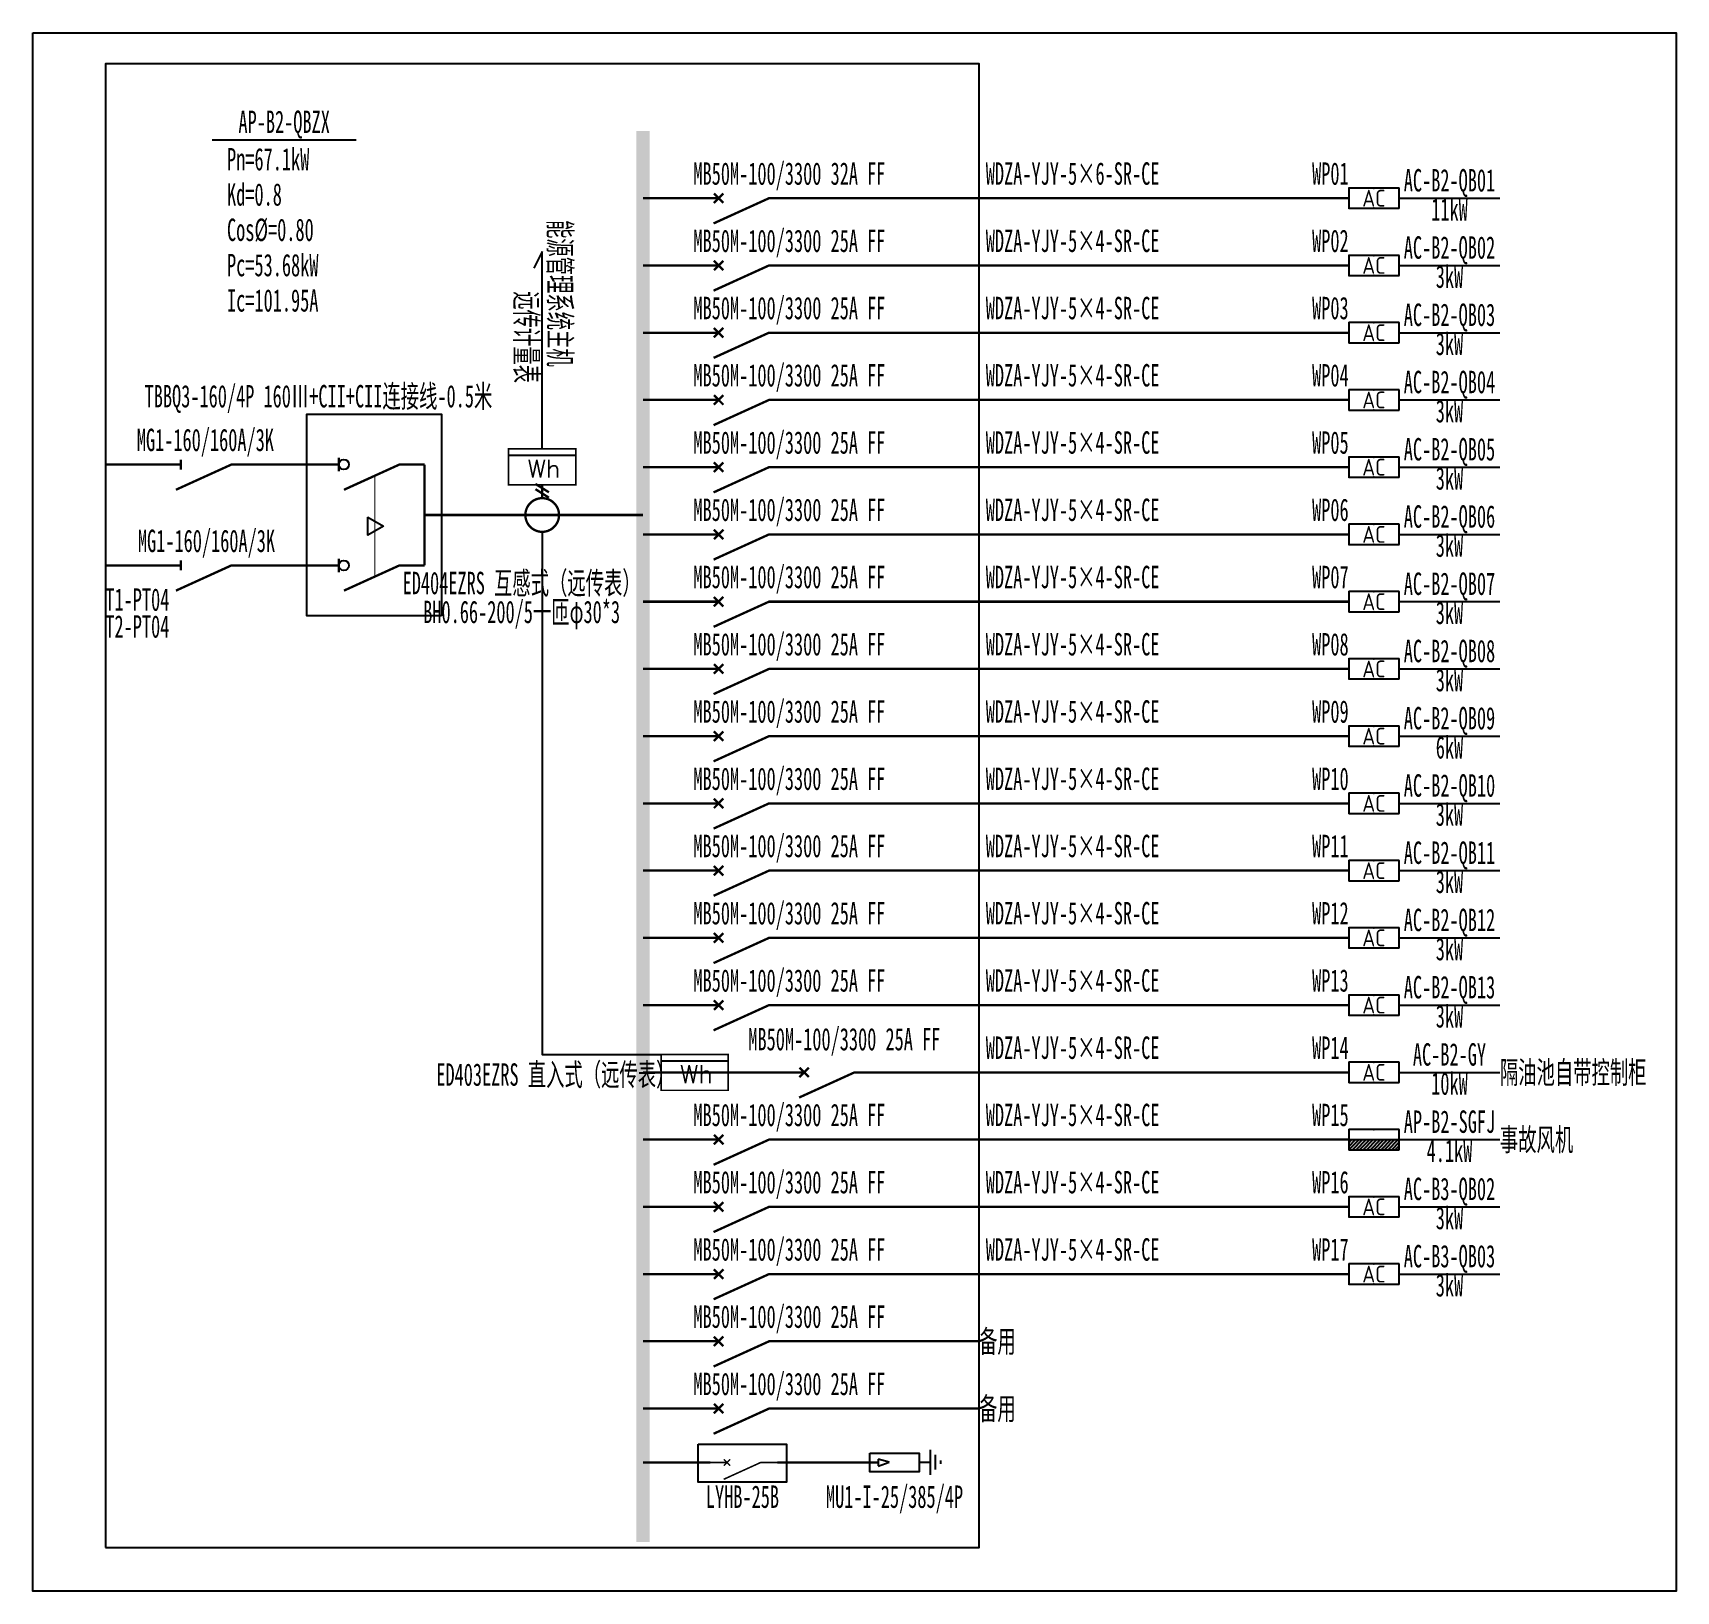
# Model space of a CAD drawing. Extents: x 1423316 to 1427717, y 403917 to 408088.
import ezdxf
from ezdxf.enums import TextEntityAlignment as Align

# ---------------------------------------------------------------- set-up
doc = ezdxf.new("R2010")
doc.units = 0
doc.header["$MEASUREMENT"] = 0
for name, color, linetype in [('ELEMENT', 3, 'Continuous'), ('WIRE-照明', 4, 'Continuous'), ('WIRE-系统', 4, 'Continuous'), ('系统图', 1, 'Continuous')]:
    doc.layers.add(name, color=color, linetype=linetype)
doc.styles.add('_SIMPLEX', font='simplex_.ttf', dxfattribs={"width": 0.6})
doc.styles.add('_TEL_ATTDEF', font='GBENOR', dxfattribs={"width": 0.8, "height": 3, "bigfont": 'GBCBIG'})
doc.styles.add('_TEL_DIM', font='', dxfattribs={"width": 0.8, "height": 3.5})
doc.styles.add('宋体', font='', dxfattribs={"width": 0.8, "height": 3.5})
doc.styles.get('_TEL_DIM').set_extended_font_data('SimSun')
doc.styles.get('宋体').set_extended_font_data('SimSun')

# ---------------------------------------------------------------- blocks, each defined once
blk = doc.blocks.new('$element$00000497')
at = {"const_width": 0.0233}
for points in [[(0, 0), (0, -0.25)], [(0, -1), (0, -0.75), (-0.25, -0.2)], [(-0.047, -0.297), (0.047, -0.203)], [(-0.047, -0.203), (0.047, -0.297)]]:
    blk.add_lwpolyline(points, dxfattribs=at)
at = {"flags": 9}
blk.add_attdef('S', (0, 0), '', height=0.00000667, dxfattribs=at)
blk = doc.blocks.new('$equip$00002708')
for p, q in [((-0.75, 0.6), (-0.75, 0)), ((0.75, 0.6), (-0.75, 0.6)), ((0.75, 0), (0.75, 0.6)), ((-0.75, 0), (0.75, 0))]:
    blk.add_line(p, q)
at = {"const_width": 0.04}
blk.add_lwpolyline([(-0.75, 0.6), (-0.75, 0), (0.75, 0), (0.75, 0.6), (-0.75, 0.6), (-0.75, 0)], dxfattribs=at)
for p in [(0, 0.6), (-0.75, 0.3), (0, 0), (0.75, 0.3)]:
    blk.add_point(p)
at = {"color": 7}
blk.add_attdef('$TEXT$', text='', height=0.5, dxfattribs=at).set_placement((0, 0.3), align=Align.MIDDLE_CENTER)
at = {"color": 7, "style": '_TEL_DIM', "flags": 1}
for tag in ['A', 'REMARK']:
    blk.add_attdef(tag, text='', height=0.00002, dxfattribs=at).set_placement((0, 0), align=Align.MIDDLE_CENTER)
blk = doc.blocks.new('$element$00000492')
blk.add_line((0.173, 0), (0.173, -1))
at = {"const_width": 0.0233}
blk.add_lwpolyline([(-0.267, 0), (0.267, 0), (0.267, -1), (-0.267, -1), (-0.267, 0)], dxfattribs=at)
at = {"style": '_SIMPLEX'}
blk.add_text('Wh', height=0.2667, rotation=270, dxfattribs=at).set_placement((-0.161, -0.281))
at = {"flags": 9}
blk.add_attdef('S', (0, 0), '', height=0.00000667, dxfattribs=at)
blk.add_attdef('S', (0, 0), '', height=0.00000667, dxfattribs=at)
blk.add_attdef('S', (0, 0), '', height=0.00000667, dxfattribs=at)
blk = doc.blocks.new('$element$00000189')
at = {"const_width": 0.0233}
for points in [[(0, 0), (0, -1)], [(0.167, -0.5), (0.3, -0.5)], [(0.256, -0.433), (0.172, -0.567)], [(0.308, -0.433), (0.225, -0.567)]]:
    blk.add_lwpolyline(points, dxfattribs=at)
blk.add_lwpolyline([(0, -0.333, 1), (0, -0.667, 1), (0, -0.333)], format="xyb", close=True, dxfattribs=at)
at = {"flags": 9}
blk.add_attdef('S', (0, 0), '', height=0.00000667, dxfattribs=at)
blk = doc.blocks.new('*X5')
at = {"color": 0}
for p, q in [((-250, 33), (-183, 100)), ((-250, 68), (-218, 100)), ((-247, 0), (-147, 100)), ((-212, 0), (-112, 100)), ((-177, 0), (-77, 100)), ((-141, 0), (-41, 100)), ((-106, 0), (-6, 100)), ((-71, 0), (29, 100)), ((-35, 0), (65, 100)), ((0, 0), (100, 100)), ((35, 0), (135, 100)), ((71, 0), (171, 100)), ((106, 0), (206, 100)), ((141, 0), (241, 100)), ((177, 0), (250, 73)), ((212, 0), (250, 38)), ((247, 0), (250, 3))]:
    blk.add_line(p, q, dxfattribs=at)
blk = doc.blocks.new('$equip$00002929')
for p, q in [((-0.75, 0.6), (-0.75, 0)), ((0.75, 0.6), (-0.75, 0.6)), ((0.75, 0), (0.75, 0.6)), ((-0.75, 0.3), (0.75, 0.3)), ((-0.75, 0), (0.75, 0))]:
    blk.add_line(p, q)
for points, const_width in [([(-0.75, 0.6), (-0.75, 0), (0.75, 0), (0.75, 0.6), (-0.75, 0.6), (-0.75, 0)], 0.04), ([(-0.75, 0.15), (0.75, 0.15)], 0.3)]:
    blk.add_lwpolyline(points, dxfattribs=dict(const_width=const_width))
for p in [(0, 0.6), (-0.75, 0.3), (0, 0), (0.75, 0.3)]:
    blk.add_point(p)
at = {"xscale": 0.00300000000061118, "yscale": 0.00300000000061118, "zscale": 0.00300000000061118}
blk.add_blockref('*X5', (0, 0), dxfattribs=at)
at = {"color": 7, "style": '_TEL_DIM', "flags": 1}
for tag in ['A', 'REMARK']:
    blk.add_attdef(tag, text='', height=0.00002, dxfattribs=at).set_placement((0, 0), align=Align.MIDDLE_CENTER)
blk = doc.blocks.new('$element$00000519')
at = {"const_width": 0.0233}
for points in [[(0, 0), (0, -0.25)], [(0, -1), (0, -0.75), (-0.25, -0.2)], [(-0.05, -0.25), (0.05, -0.25)]]:
    blk.add_lwpolyline(points, dxfattribs=at)
at = {"flags": 9}
blk.add_attdef('S', (0, 0), '', height=0.00000667, dxfattribs=at)
blk = doc.blocks.new('$element$00000523')
at = {"const_width": 0.0233}
for points in [[(0, 0), (0, -0.15)], [(-0.067, -0.15), (0.067, -0.15)], [(0, -1), (0, -0.75), (-0.25, -0.2)]]:
    blk.add_lwpolyline(points, dxfattribs=at)
blk.add_circle((0, -0.2), 0.05)
at = {"flags": 9}
blk.add_attdef('S', (0, 0), '', height=0.00000667, dxfattribs=at)
blk = doc.blocks.new('$element$00000837')
blk.add_lwpolyline([(-1.5, -1.167), (-1.5, 0.167), (0.5, 0.167), (0.5, -1.167)], close=True)
at = {"layer": 'WIRE-照明', "linetype": 'Continuous', "const_width": 0.0233}
for points in [[(-1, 0), (-1, 0.167)], [(0, 0), (0, 0.167)]]:
    blk.add_lwpolyline(points, dxfattribs=at)
at = {"layer": 'WIRE-系统', "color": 3, "linetype": 'Continuous'}
for p, q in [((-0.701, -0.437), (-0.523, -0.437)), ((-0.612, -0.592), (-0.701, -0.437)), ((-0.523, -0.437), (-0.612, -0.592))]:
    blk.add_line(p, q, dxfattribs=at)
at = {"layer": 'WIRE-系统', "color": 3, "linetype": 'Continuous', "const_width": 0.01}
blk.add_lwpolyline([(-0.612, -0.592), (-0.523, -0.437), (-0.701, -0.437)], close=True, dxfattribs=at)
at = {"layer": 'WIRE-系统', "color": 2, "linetype": 'Continuous', "const_width": 0.01}
blk.add_lwpolyline([(-1.112, -0.505), (-0.112, -0.505)], dxfattribs=at)
at = {"layer": 'WIRE-系统', "linetype": 'Continuous', "const_width": 0.0233}
for points in [[(-1, -1), (0, -1)], [(-0.5, -1.167), (-0.5, -1)]]:
    blk.add_lwpolyline(points, dxfattribs=at)
at = {"layer": 'ELEMENT'}
for p in [(-1, 0), (0, 0)]:
    blk.add_blockref('$element$00000523', p, dxfattribs=at)

msp = doc.modelspace()

# ---------------------------------------------------------------- linework, layer by layer
at = {"color": 0, "linetype": 'ByBlock'}
for p, q in [((1423796.1, 407802.4), (1424182.3, 407802.4)), ((1425719.4, 404295.6), (1425719.4, 404228.5)), ((1425609.6, 404262.7), (1425580.3, 404270.6)), ((1425580.3, 404270.6), (1425580.3, 404252.3)), ((1425580.3, 404251.8), (1425609.6, 404262.7)), ((1425690.1, 404262.5), (1425718.2, 404262.5)), ((1425733.2, 404281.7), (1425733.2, 404242.4)), ((1425746.9, 404267.2), (1425746.9, 404257.4))]:
    msp.add_line(p, q, dxfattribs=at)
at = {"color": 0, "linetype": 'ByBlock', "ltscale": 0.2}
msp.add_line((1424680.3, 406974.8), (1424680.3, 407502.9), dxfattribs=at)
at = {"color": 0, "linetype": 'ByBlock'}
for points in [[(1423510.3, 404033.5), (1425850.3, 404033.5), (1425850.3, 408005.8), (1423510.3, 408005.8)], [(1425098.3, 404310.9), (1425335, 404310.9), (1425335, 404208.9), (1425098.3, 404208.9)], [(1425557.5, 404286.7), (1425690.3, 404286.7), (1425690.3, 404236.6), (1425557.5, 404236.6)]]:
    msp.add_lwpolyline(points, close=True, dxfattribs=at)
msp.add_lwpolyline([(1424950.3, 407825.8, 36, 36, 0), (1424950.3, 404048.4, 0, 0, 0)], format="xyseb", dxfattribs=at)
at = {"color": 0, "linetype": 'ByBlock', "const_width": 6.3}
for points in [[(1424950.3, 407645.8), (1425085.3, 407645.8)], [(1425355.3, 407645.8), (1426840.3, 407645.8)], [(1424950.3, 407465.8), (1425085.3, 407465.8)], [(1425355.3, 407465.8), (1426840.3, 407465.8)], [(1424950.3, 407285.8), (1425085.3, 407285.8)], [(1425355.3, 407285.8), (1426840.3, 407285.8)], [(1424950.3, 407105.8), (1425085.3, 407105.8)], [(1425355.3, 407105.8), (1426840.3, 407105.8)], [(1423645.3, 406932.8), (1423510.3, 406932.8)], [(1423915.3, 406932.8), (1424050.3, 406932.8)], [(1424950.3, 406925.8), (1425085.3, 406925.8)], [(1425355.3, 406925.8), (1426840.3, 406925.8)], [(1424410.3, 406797.8), (1424950.3, 406797.8)], [(1424950.3, 406745.8), (1425085.3, 406745.8)], [(1425355.3, 406745.8), (1426840.3, 406745.8)], [(1423645.3, 406662.8), (1423510.3, 406662.8)], [(1423915.3, 406662.8), (1424050.3, 406662.8)], [(1424950.3, 406565.8), (1425085.3, 406565.8)], [(1425355.3, 406565.8), (1426840.3, 406565.8)], [(1424950.3, 406385.8), (1425085.3, 406385.8)], [(1425355.3, 406385.8), (1426840.3, 406385.8)], [(1424950.3, 406205.8), (1425085.3, 406205.8)], [(1425355.3, 406205.8), (1426840.3, 406205.8)], [(1424950.3, 406025.8), (1425085.3, 406025.8)], [(1425355.3, 406025.8), (1426840.3, 406025.8)], [(1424950.3, 405845.8), (1425085.3, 405845.8)], [(1425355.3, 405845.8), (1426840.3, 405845.8)], [(1424950.3, 405665.8), (1425085.3, 405665.8)], [(1425355.3, 405665.8), (1426840.3, 405665.8)], [(1424950.3, 405485.8), (1425085.3, 405485.8)], [(1425355.3, 405485.8), (1426840.3, 405485.8)], [(1424950.3, 405305.8), (1425314.4, 405305.8)], [(1425584.4, 405305.8), (1426840.3, 405305.8)], [(1424950.3, 405125.8), (1425085.3, 405125.8)], [(1425355.3, 405125.8), (1426840.3, 405125.8)], [(1424950.3, 404945.8), (1425085.3, 404945.8)], [(1425355.3, 404945.8), (1426840.3, 404945.8)], [(1424950.3, 404765.8), (1425085.3, 404765.8)], [(1425355.3, 404765.8), (1426840.3, 404765.8)], [(1424950.3, 404585.8), (1425085.3, 404585.8)], [(1425355.3, 404585.8), (1425850.3, 404585.8)], [(1424950.3, 404405.8), (1425085.3, 404405.8)], [(1425355.3, 404405.8), (1425850.3, 404405.8)], [(1424950.3, 404261.4), (1425130.4, 404261.4)], [(1425310.4, 404261.4), (1425580.3, 404261.4)]]:
    msp.add_lwpolyline(points, dxfattribs=at)
at = {"color": 0, "linetype": 'ByBlock'}
for points in [[(1426975.3, 407645.8), (1427245.3, 407645.8)], [(1426975.3, 407465.8), (1427245.3, 407465.8)], [(1426975.3, 407285.8), (1427245.3, 407285.8)], [(1426975.3, 407105.8), (1427245.3, 407105.8)], [(1426975.3, 406925.8), (1427245.3, 406925.8)], [(1426975.3, 406745.8), (1427245.3, 406745.8)], [(1426975.3, 406565.8), (1427245.3, 406565.8)], [(1426975.3, 406385.8), (1427245.3, 406385.8)], [(1426975.3, 406205.8), (1427245.3, 406205.8)], [(1426975.3, 406025.8), (1427245.3, 406025.8)], [(1426975.3, 405845.8), (1427245.3, 405845.8)], [(1426975.3, 405665.8), (1427245.3, 405665.8)], [(1426975.3, 405485.8), (1427245.3, 405485.8)], [(1426975.3, 405305.8), (1427245.3, 405305.8)], [(1426975.3, 405125.8), (1427245.3, 405125.8)], [(1426975.3, 404945.8), (1427245.3, 404945.8)], [(1426975.3, 404765.8), (1427245.3, 404765.8)]]:
    msp.add_lwpolyline(points, dxfattribs=at)
at = {"color": 0, "linetype": 'ByBlock', "ltscale": 0.2}
for points in [[(1424680.3, 407502.9), (1424658.2, 407458.8)], [(1424680.3, 406749.8), (1424680.3, 405353.8), (1424998.7, 405353.8)]]:
    msp.add_lwpolyline(points, dxfattribs=at)
at = {"layer": '系统图'}
msp.add_lwpolyline([(1423316.2, 408088.4), (1427717.4, 408088.4), (1427717.4, 403917.1), (1423316.2, 403917.1)], close=True, dxfattribs=at)

# ---------------------------------------------------------------- block references
at = {"color": 0, "linetype": 'ByBlock', "rotation": 90}
for name, p, xscale, yscale, zscale in [('$element$00000497', (1425085.3, 407645.8), 270, 270, 270), ('$element$00000497', (1425085.3, 407465.8), 270, 270, 270), ('$element$00000497', (1425085.3, 407285.8), 270, 270, 270), ('$element$00000497', (1425085.3, 407105.8), 270, 270, 270), ('$element$00000837', (1424095.3, 406932.8), 270, 270, 270), ('$element$00000519', (1423645.3, 406932.8), 270, 270, 270), ('$element$00000492', (1424590.3, 406926.8), 180, 180, 180), ('$element$00000497', (1425085.3, 406925.8), 270, 270, 270), ('$element$00000189', (1424545.3, 406797.8), 270, 270, 270), ('$element$00000497', (1425085.3, 406745.8), 270, 270, 270), ('$element$00000519', (1423645.3, 406662.8), 270, 270, 270), ('$element$00000497', (1425085.3, 406565.8), 270, 270, 270), ('$element$00000497', (1425085.3, 406385.8), 270, 270, 270), ('$element$00000497', (1425085.3, 406205.8), 270, 270, 270), ('$element$00000497', (1425085.3, 406025.8), 270, 270, 270), ('$element$00000497', (1425085.3, 405845.8), 270, 270, 270), ('$element$00000497', (1425085.3, 405665.8), 270, 270, 270), ('$element$00000497', (1425085.3, 405485.8), 270, 270, 270), ('$element$00000492', (1424998.7, 405305.8), 180, 180, 180), ('$element$00000497', (1425314.4, 405305.8), 270, 270, 270), ('$element$00000497', (1425085.3, 405125.8), 270, 270, 270), ('$element$00000497', (1425085.3, 404945.8), 270, 270, 270), ('$element$00000497', (1425085.3, 404765.8), 270, 270, 270), ('$element$00000497', (1425085.3, 404585.8), 270, 270, 270), ('$element$00000497', (1425085.3, 404405.8), 270, 270, 270), ('$element$00000497', (1425130.4, 404261.4), 180, 180, 180)]:
    msp.add_blockref(name, p, dxfattribs=dict(at, xscale=xscale, yscale=yscale, zscale=zscale))
at = {"color": 0, "linetype": 'ByBlock'}
ref = msp.add_blockref('$equip$00002708', (1426907.8, 407618.8), dxfattribs=dict(at, xscale=90, yscale=90, zscale=90))
ref.add_attrib('$TEXT$', 'AC', dxfattribs={"color": 7, "height": 45, "style": '_TEL_ATTDEF'}).set_placement((1426907.8, 407645.8), align=Align.MIDDLE_CENTER)
ref = msp.add_blockref('$equip$00002708', (1426907.8, 407438.8), dxfattribs=dict(at, xscale=90, yscale=90, zscale=90))
ref.add_attrib('$TEXT$', 'AC', dxfattribs={"color": 7, "height": 45, "style": '_TEL_ATTDEF'}).set_placement((1426907.8, 407465.8), align=Align.MIDDLE_CENTER)
ref = msp.add_blockref('$equip$00002708', (1426907.8, 407258.8), dxfattribs=dict(at, xscale=90, yscale=90, zscale=90))
ref.add_attrib('$TEXT$', 'AC', dxfattribs={"color": 7, "height": 45, "style": '_TEL_ATTDEF'}).set_placement((1426907.8, 407285.8), align=Align.MIDDLE_CENTER)
ref = msp.add_blockref('$equip$00002708', (1426907.8, 407078.8), dxfattribs=dict(at, xscale=90, yscale=90, zscale=90))
ref.add_attrib('$TEXT$', 'AC', dxfattribs={"color": 7, "height": 45, "style": '_TEL_ATTDEF'}).set_placement((1426907.8, 407105.8), align=Align.MIDDLE_CENTER)
ref = msp.add_blockref('$equip$00002708', (1426907.8, 406898.8), dxfattribs=dict(at, xscale=90, yscale=90, zscale=90))
ref.add_attrib('$TEXT$', 'AC', dxfattribs={"color": 7, "height": 45, "style": '_TEL_ATTDEF'}).set_placement((1426907.8, 406925.8), align=Align.MIDDLE_CENTER)
ref = msp.add_blockref('$equip$00002708', (1426907.8, 406718.8), dxfattribs=dict(at, xscale=90, yscale=90, zscale=90))
ref.add_attrib('$TEXT$', 'AC', dxfattribs={"color": 7, "height": 45, "style": '_TEL_ATTDEF'}).set_placement((1426907.8, 406745.8), align=Align.MIDDLE_CENTER)
ref = msp.add_blockref('$equip$00002708', (1426907.8, 406538.8), dxfattribs=dict(at, xscale=90, yscale=90, zscale=90))
ref.add_attrib('$TEXT$', 'AC', dxfattribs={"color": 7, "height": 45, "style": '_TEL_ATTDEF'}).set_placement((1426907.8, 406565.8), align=Align.MIDDLE_CENTER)
ref = msp.add_blockref('$equip$00002708', (1426907.8, 406358.8), dxfattribs=dict(at, xscale=90, yscale=90, zscale=90))
ref.add_attrib('$TEXT$', 'AC', dxfattribs={"color": 7, "height": 45, "style": '_TEL_ATTDEF'}).set_placement((1426907.8, 406385.8), align=Align.MIDDLE_CENTER)
ref = msp.add_blockref('$equip$00002708', (1426907.8, 406178.8), dxfattribs=dict(at, xscale=90, yscale=90, zscale=90))
ref.add_attrib('$TEXT$', 'AC', dxfattribs={"color": 7, "height": 45, "style": '_TEL_ATTDEF'}).set_placement((1426907.8, 406205.8), align=Align.MIDDLE_CENTER)
ref = msp.add_blockref('$equip$00002708', (1426907.8, 405998.8), dxfattribs=dict(at, xscale=90, yscale=90, zscale=90))
ref.add_attrib('$TEXT$', 'AC', dxfattribs={"color": 7, "height": 45, "style": '_TEL_ATTDEF'}).set_placement((1426907.8, 406025.8), align=Align.MIDDLE_CENTER)
ref = msp.add_blockref('$equip$00002708', (1426907.8, 405818.8), dxfattribs=dict(at, xscale=90, yscale=90, zscale=90))
ref.add_attrib('$TEXT$', 'AC', dxfattribs={"color": 7, "height": 45, "style": '_TEL_ATTDEF'}).set_placement((1426907.8, 405845.8), align=Align.MIDDLE_CENTER)
ref = msp.add_blockref('$equip$00002708', (1426907.8, 405638.8), dxfattribs=dict(at, xscale=90, yscale=90, zscale=90))
ref.add_attrib('$TEXT$', 'AC', dxfattribs={"color": 7, "height": 45, "style": '_TEL_ATTDEF'}).set_placement((1426907.8, 405665.8), align=Align.MIDDLE_CENTER)
ref = msp.add_blockref('$equip$00002708', (1426907.8, 405458.8), dxfattribs=dict(at, xscale=90, yscale=90, zscale=90))
ref.add_attrib('$TEXT$', 'AC', dxfattribs={"color": 7, "height": 45, "style": '_TEL_ATTDEF'}).set_placement((1426907.8, 405485.8), align=Align.MIDDLE_CENTER)
ref = msp.add_blockref('$equip$00002708', (1426907.8, 405278.8), dxfattribs=dict(at, xscale=90, yscale=90, zscale=90))
ref.add_attrib('$TEXT$', 'AC', dxfattribs={"color": 7, "height": 45, "style": '_TEL_ATTDEF'}).set_placement((1426907.8, 405305.8), align=Align.MIDDLE_CENTER)
at = {"color": 0, "linetype": 'ByBlock', "xscale": 90, "yscale": 90, "zscale": 90}
msp.add_blockref('$equip$00002929', (1426907.8, 405098.8), dxfattribs=at)
at = {"color": 0, "linetype": 'ByBlock'}
ref = msp.add_blockref('$equip$00002708', (1426907.8, 404918.8), dxfattribs=dict(at, xscale=90, yscale=90, zscale=90))
ref.add_attrib('$TEXT$', 'AC', dxfattribs={"color": 7, "height": 45, "style": '_TEL_ATTDEF'}).set_placement((1426907.8, 404945.8), align=Align.MIDDLE_CENTER)
ref = msp.add_blockref('$equip$00002708', (1426907.8, 404738.8), dxfattribs=dict(at, xscale=90, yscale=90, zscale=90))
ref.add_attrib('$TEXT$', 'AC', dxfattribs={"color": 7, "height": 45, "style": '_TEL_ATTDEF'}).set_placement((1426907.8, 404765.8), align=Align.MIDDLE_CENTER)

# ---------------------------------------------------------------- texts
at = {"color": 0, "linetype": 'ByBlock', "style": '宋体', "width": 0.6}
for s, p in [('AP-B2-QBZX', (1423989.2, 407802.4)), ('AC-B2-QB01', (1427110.3, 407645.8)), ('AC-B2-QB02', (1427110.3, 407465.8)), ('AC-B2-QB03', (1427110.3, 407285.8)), ('AC-B2-QB04', (1427110.3, 407105.8)), ('AC-B2-QB05', (1427110.3, 406925.8)), ('AC-B2-QB06', (1427110.3, 406745.8)), ('AC-B2-QB07', (1427110.3, 406565.8)), ('AC-B2-QB08', (1427110.3, 406385.8)), ('AC-B2-QB09', (1427110.3, 406205.8)), ('AC-B2-QB10', (1427110.3, 406025.8)), ('AC-B2-QB11', (1427110.3, 405845.8)), ('AC-B2-QB12', (1427110.3, 405665.8)), ('AC-B2-QB13', (1427110.3, 405485.8)), ('AC-B2-GY', (1427110.3, 405305.8)), ('AP-B2-SGFJ', (1427110.3, 405125.8)), ('AC-B3-QB02', (1427110.3, 404945.8)), ('AC-B3-QB03', (1427110.3, 404765.8))]:
    msp.add_text(s, height=60, dxfattribs=at).set_placement(p, align=Align.BOTTOM_CENTER)
for s, p in [('Pn=67.1kW', (1423836.2, 407720.3)), ('Kd=0.8', (1423836.2, 407625.8)), ('Cos%%C=0.80', (1423836.2, 407531.3)), ('Pc=53.68kW', (1423836.2, 407436.8)), ('Ic=101.95A', (1423836.2, 407342.3))]:
    msp.add_text(s, height=60, dxfattribs=at).set_placement(p)
at = {"color": 40, "linetype": 'ByBlock', "style": '宋体', "width": 0.6}
msp.add_text('MB50M-100/3300 32A FF', height=60, dxfattribs=at).set_placement((1425085.3, 407663.8), align=Align.BOTTOM_LEFT)
at = {"color": 0, "linetype": 'ByBlock', "style": '宋体', "width": 0.6}
for s, p in [('WDZA-YJY-5×6-SR-CE', (1425868.3, 407663.8)), ('WDZA-YJY-5×4-SR-CE', (1425868.3, 407483.8)), ('WDZA-YJY-5×4-SR-CE', (1425868.3, 407303.8)), ('WDZA-YJY-5×4-SR-CE', (1425868.3, 407123.8)), ('WDZA-YJY-5×4-SR-CE', (1425868.3, 406943.8)), ('WDZA-YJY-5×4-SR-CE', (1425868.3, 406763.8)), ('WDZA-YJY-5×4-SR-CE', (1425868.3, 406583.8)), ('T1-PT04', (1423510.3, 406523.5)), ('T2-PT04', (1423510.3, 406451.5)), ('WDZA-YJY-5×4-SR-CE', (1425868.3, 406403.8)), ('WDZA-YJY-5×4-SR-CE', (1425868.3, 406223.8)), ('WDZA-YJY-5×4-SR-CE', (1425868.3, 406043.8)), ('WDZA-YJY-5×4-SR-CE', (1425868.3, 405863.8)), ('WDZA-YJY-5×4-SR-CE', (1425868.3, 405683.8)), ('WDZA-YJY-5×4-SR-CE', (1425868.3, 405503.8)), ('WDZA-YJY-5×4-SR-CE', (1425868.3, 405323.8)), ('WDZA-YJY-5×4-SR-CE', (1425868.3, 405143.8)), ('WDZA-YJY-5×4-SR-CE', (1425868.3, 404963.8)), ('WDZA-YJY-5×4-SR-CE', (1425868.3, 404783.8))]:
    msp.add_text(s, height=60, dxfattribs=at).set_placement(p, align=Align.BOTTOM_LEFT)
for s, p in [('WP01', (1426840.3, 407663.8)), ('WP02', (1426840.3, 407483.8)), ('WP03', (1426840.3, 407303.8)), ('WP04', (1426840.3, 407123.8)), ('WP05', (1426840.3, 406943.8)), ('WP06', (1426840.3, 406763.8)), ('WP07', (1426840.3, 406583.8)), ('WP08', (1426840.3, 406403.8)), ('WP09', (1426840.3, 406223.8)), ('WP10', (1426840.3, 406043.8)), ('WP11', (1426840.3, 405863.8)), ('WP12', (1426840.3, 405683.8)), ('WP13', (1426840.3, 405503.8)), ('WP14', (1426840.3, 405323.8)), ('WP15', (1426840.3, 405143.8)), ('WP16', (1426840.3, 404963.8)), ('WP17', (1426840.3, 404783.8))]:
    msp.add_text(s, height=60, dxfattribs=at).set_placement(p, align=Align.BOTTOM_RIGHT)
for s, p in [('11kW', (1427110.3, 407645.8)), ('3kW', (1427110.3, 407465.8)), ('3kW', (1427110.3, 407285.8)), ('3kW', (1427110.3, 407105.8)), ('3kW', (1427110.3, 406925.8)), ('3kW', (1427110.3, 406745.8)), ('3kW', (1427110.3, 406565.8)), ('3kW', (1427110.3, 406385.8)), ('6kW', (1427110.3, 406205.8)), ('3kW', (1427110.3, 406025.8)), ('3kW', (1427110.3, 405845.8)), ('3kW', (1427110.3, 405665.8)), ('3kW', (1427110.3, 405485.8)), ('10kW', (1427110.3, 405305.8)), ('4.1kW', (1427110.3, 405125.8)), ('3kW', (1427110.3, 404945.8)), ('3kW', (1427110.3, 404765.8))]:
    msp.add_text(s, height=60, dxfattribs=at).set_placement(p, align=Align.TOP_CENTER)
for s, p in [('能源管理系统主机', (1424680.3, 407194.6)), ('远传计量表', (1424590.3, 407151.1))]:
    msp.add_text(s, height=60, rotation=270, dxfattribs=at).set_placement(p, align=Align.BOTTOM_RIGHT)
at = {"color": 31, "linetype": 'ByBlock', "style": '宋体', "width": 0.6}
for p in [(1425085.3, 407483.8), (1425085.3, 407303.8), (1425085.3, 407123.8), (1425085.3, 406943.8), (1425085.3, 406763.8), (1425085.3, 406583.8), (1425085.3, 406403.8), (1425085.3, 406223.8), (1425085.3, 406043.8), (1425085.3, 405863.8), (1425085.3, 405683.8), (1425085.3, 405503.8), (1425232.4, 405346.7), (1425085.3, 405143.8), (1425085.3, 404963.8), (1425085.3, 404783.8), (1425085.3, 404603.8), (1425085.3, 404423.8)]:
    msp.add_text('MB50M-100/3300 25A FF', height=60, dxfattribs=at).set_placement(p, align=Align.BOTTOM_LEFT)
at = {"color": 6, "linetype": 'ByBlock', "style": '宋体', "width": 0.6}
msp.add_text('TBBQ3-160/4P 160Ⅲ+CII+CII连接线-0.5米', height=60, dxfattribs=at).set_placement((1424081.1, 407067.8), align=Align.BOTTOM_CENTER)
at = {"color": 1, "linetype": 'ByBlock', "style": '宋体', "width": 0.6}
msp.add_text('MG1-160/160A/3K', height=60, dxfattribs=at).set_placement((1423594.6, 406950.8), align=Align.BOTTOM_LEFT)
msp.add_text('MG1-160/160A/3K', height=60, dxfattribs=at).set_placement((1423781.2, 406680.6), align=Align.BOTTOM_CENTER)
at = {"color": 2, "linetype": 'ByBlock', "style": '宋体', "width": 0.6}
for s, p in [('ED404EZRS 互感式（远传表）', (1424625.3, 406645.8)), ('ED403EZRS 直入式（远传表）', (1424715.6, 405329.9))]:
    msp.add_text(s, height=60, dxfattribs=at).set_placement(p, align=Align.TOP_CENTER)
at = {"color": 3, "linetype": 'ByBlock', "style": '宋体', "width": 0.6}
msp.add_text('BH0.66-200/5一匝φ30*3', height=60, dxfattribs=at).set_placement((1424625.3, 406568.4), align=Align.TOP_CENTER)
at = {"color": 0, "linetype": 'ByBlock', "style": '宋体', "width": 0.6}
for s, p in [('隔油池自带控制柜', (1427245.3, 405305.8)), ('事故风机', (1427245.3, 405125.8)), ('备用', (1425850.3, 404585.8)), ('备用', (1425850.3, 404405.8))]:
    msp.add_text(s, height=60, dxfattribs=at).set_placement(p, align=Align.MIDDLE_LEFT)
at = {"color": 190, "linetype": 'ByBlock', "style": '宋体', "width": 0.6}
msp.add_text('MU1-I-25/385/4P', height=60, dxfattribs=at).set_placement((1425623.9, 404199.9), align=Align.TOP_CENTER)
at = {"color": 1, "linetype": 'ByBlock', "style": '宋体', "width": 0.6}
msp.add_text('LYHB-25B', height=60, dxfattribs=at).set_placement((1425216.7, 404199.9), align=Align.TOP_CENTER)

doc.saveas('drawing.dxf')
